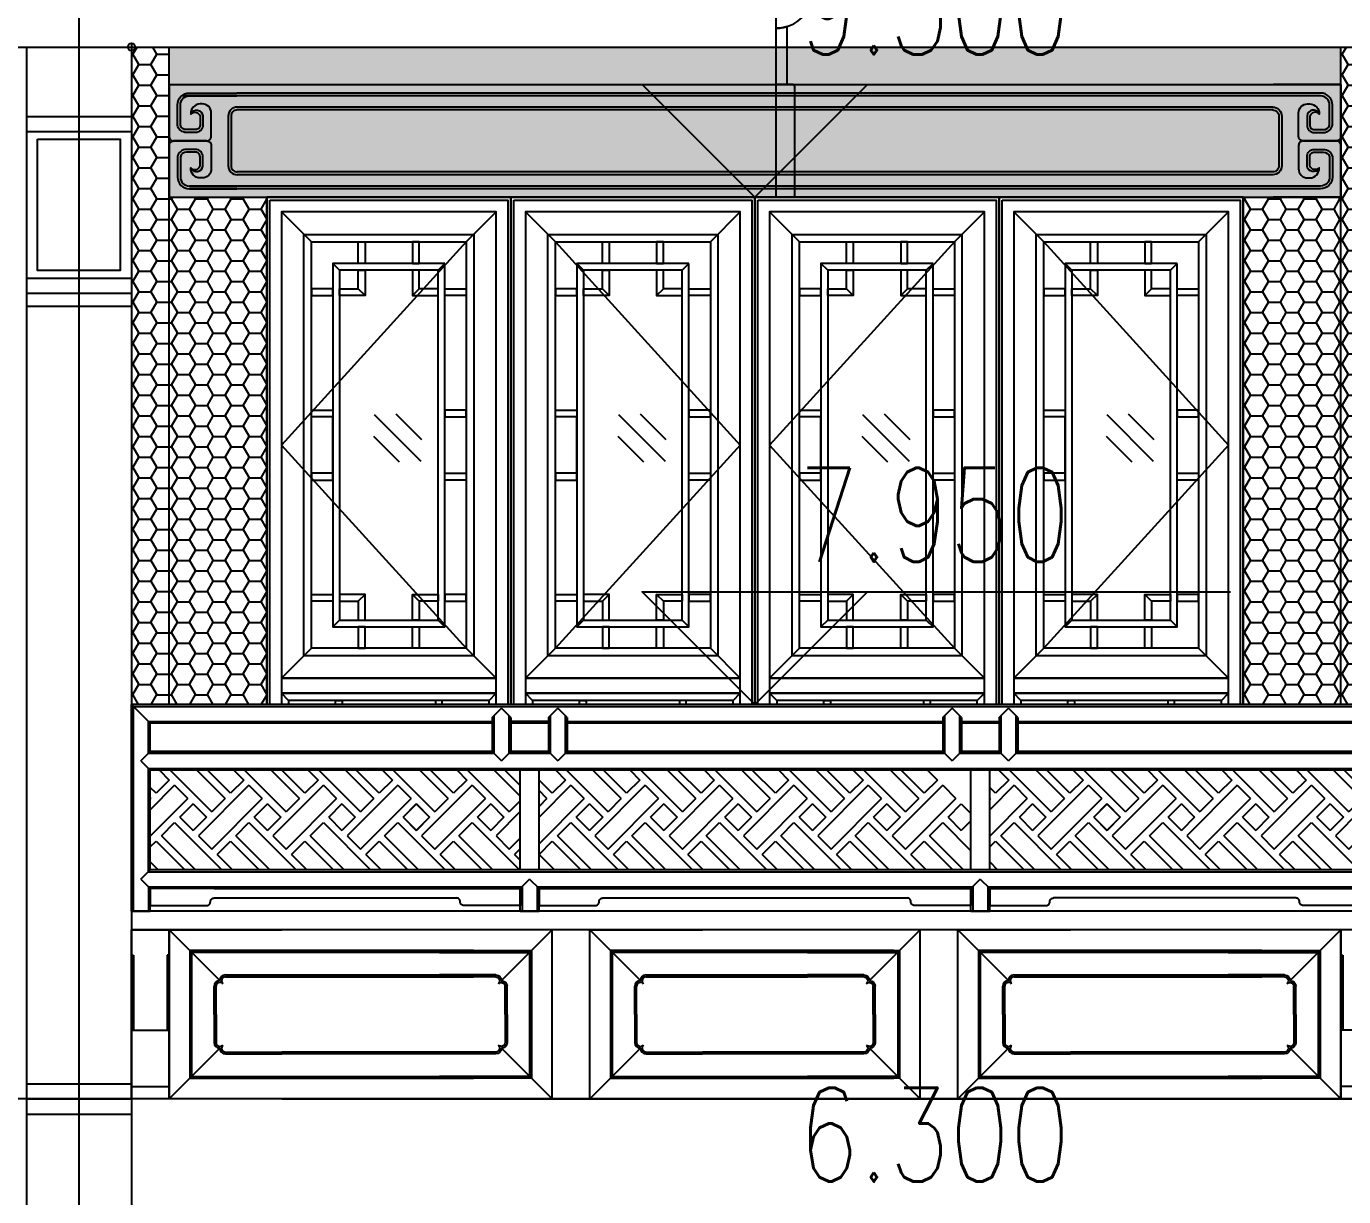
# Model space of a CAD drawing. Extents: x 296441 to 853063, y 459050 to 1117990.
# Drawn here: x 639158 to 642666, y 1060245 to 1063360 of the extents above; entities that cross this region are included whole.
import ezdxf
from ezdxf.xclip import XClip

# ---------------------------------------------------------------- set-up
doc = ezdxf.new("R2010")
doc.units = 0
doc.header["$LTSCALE"] = 1000
doc.header["$XCLIPFRAME"] = 0
doc.linetypes.add('CENTER-1', pattern=[10, 6.25, -1.25, 1.25, -1.25])
doc.linetypes.add('CENTER2', pattern=[28.575, 19.05, -3.175, 3.175, -3.175])
for name, color, linetype in [('00-景观-剖', 6, 'Continuous'), ('1.5铝板', 3, 'Continuous'), ('95', 95, 'Continuous'), ('B-ELEV-S02$0$A-ELEV-MEDM', 4, 'Continuous'), ('B-ELEV-S02$0$A-ELEV-THIN', 144, 'Continuous'), ('B-ELEV-S02$0$A-ELEV-THIN-GRAY', 252, 'Continuous'), ('B-ELEV-S02$0$！！！修改标记', 2, 'Continuous'), ('E1-ELEV-S$0$A-ELEV-HEVY', 2, 'Continuous'), ('E1-ELEV-S$0$A-ELEV-MEDM', 4, 'Continuous'), ('E1-ELEV-S$0$A-ELEV-THIN', 144, 'Continuous'), ('E1-ELEV-S$0$A-ELEV-THIN-GRAY', 252, 'Continuous'), ('E1-ELEV-S$0$A-ELEV-XTHIN', 5, 'Continuous'), ('E1-ELEV-S$0$CT-01-E$0$A-ELEV-MEDM-HEVY', 2, 'Continuous'), ('E1-ELEV-S$0$CT-01-E$0$A-ELEV-THIN', 144, 'Continuous'), ('E1-ELEV-S$0$CT-01-E$0$G-XREF', 2, 'Continuous'), ('E1-ELEV-S$0$G-XREF', 2, 'Continuous'), ('E1-ELEV-S$0$LPM540255$0$A-ELEV-MEDM', 4, 'Continuous'), ('E1-ELEV-S$0$LPM540255$0$A-ELEV-THIN', 144, 'Continuous'), ('E1-ELEV-S$0$LPM540255$0$A-ELEV-THIN-GRAY', 252, 'Continuous'), ('E1-ELEV-S$0$LPM540255$0$A-WALL', 1, 'Continuous'), ('E1-TEXT-S$0$A-ANNO-LEVL', 3, 'Continuous'), ('E1-TEXT-S$0$A-ANNO-LEVL-TEXT', 255, 'Continuous'), ('G-GRID', 8, 'CENTER2'), ('G-XREF', 2, 'Continuous'), ('ZT1_通用--填充---PM、LM、DY、JD', 8, 'Continuous'), ('主框线', 4, 'Continuous'), ('副框内口线', 6, 'Continuous'), ('花格栅', 6, 'Continuous'), ('铝合金花格条', 5, 'Continuous')]:
    doc.layers.add(name, color=color, linetype=linetype)
doc.layers.add('E1-ELEV-S$0$CT-01-E$0$A(750)$0$A-ANNO-NPLT', color=215, linetype='Continuous', plot=False)
doc.styles.add('E1-TEXT-S$0$GOA_01_thin_0.75', font='romans.shx', dxfattribs={"width": 0.75, "bigfont": 'hzdx.shx'})

# ---------------------------------------------------------------- blocks, each defined once
blk = doc.blocks.new('E1-ELEV-S$0$LPM540255$0$回纹头1A-E')
at = {"layer": 'E1-ELEV-S$0$LPM540255$0$A-ELEV-MEDM'}
for p, q in [((0, 0), (120, 0)), ((0, 0), (0, -200)), ((0, -200), (120, -200))]:
    blk.add_line(p, q, dxfattribs=at)
at = {"layer": 'E1-ELEV-S$0$LPM540255$0$A-ELEV-THIN'}
for points in [[(0, -92, 0.414214), (8, -100), (67, -100), (8, -100), (67, -100, 0.414214), (75, -92), (75, -50.4, 0.414214), (59, -34.4), (55, -34.4, 0.427294), (38.5, -52.4, -0.596512), (55, -56), (55, -72, -0.414214), (47, -80), (31, -80, -0.344543), (20, -72), (20, -36, -0.414213), (36, -20), (120, -20)], [(121, -45, 0.414214), (110, -56), (110, -144, 0.414214), (121, -155, 0.414214)], [(0, -108, -0.414214), (8, -100), (67, -100), (8, -100), (67, -100, -0.414214), (75, -108), (75, -149.6, -0.414214), (59, -165.6), (55, -165.6, -0.427294), (38.5, -147.6, 0.596512), (55, -144), (55, -128, 0.414214), (47, -120), (31, -120, 0.344543), (20, -128), (20, -164, 0.414213), (36, -180), (120, -180)]]:
    blk.add_lwpolyline(points, format="xyb", dxfattribs=at)
at = {"layer": 'E1-ELEV-S$0$LPM540255$0$A-ELEV-THIN-GRAY'}
for points in [[(38.5, -51.3, -0.720193), (60, -55.4), (60, -72, -0.414214), (47, -85), (31, -85, -0.369393), (15, -72), (15, -36, -0.414213), (36, -15), (120, -15)], [(121, -40, 0.414214), (105, -56), (105, -144, 0.414214), (121, -160)], [(38.5, -148.7, 0.720193), (60, -144.6), (60, -128, 0.414214), (47, -115), (31, -115, 0.369393), (15, -128), (15, -164, 0.414213), (36, -185), (120, -185)]]:
    blk.add_lwpolyline(points, format="xyb", dxfattribs=at)
blk = doc.blocks.new('*U1386')
at = {"layer": 'E1-ELEV-S$0$A-ELEV-MEDM'}
for p, q in [((3, 300), (3120, 300)), ((3, 0), (3120, 0))]:
    blk.add_line(p, q, dxfattribs=at)
at = {"layer": 'E1-ELEV-S$0$LPM540255$0$A-ELEV-THIN'}
for p, q in [((2938.5, 270), (33.6, 270)), ((2938.5, 232.5), (181.5, 232.5)), ((2938.5, 67.5), (181.5, 67.5)), ((2938.5, 30), (54, 30))]:
    blk.add_line(p, q, dxfattribs=at)
at = {"layer": 'E1-ELEV-S$0$LPM540255$0$A-ELEV-THIN-GRAY'}
for p, q in [((2938.5, 277.5), (180, 277.5)), ((2938.5, 240), (181.5, 240)), ((2938.5, 60), (181.5, 60)), ((2938.5, 22.5), (54, 22.5))]:
    blk.add_line(p, q, dxfattribs=at)
at = {"layer": 'E1-ELEV-S$0$LPM540255$0$A-WALL', "yscale": 1.500000000000582, "zscale": 1.500000000000582}
for p, xscale in [((0, 300), 1.500000000000582), ((3120, 300), -1.500000000000582)]:
    blk.add_blockref('E1-ELEV-S$0$LPM540255$0$回纹头1A-E', p, dxfattribs=dict(at, xscale=xscale))
blk = doc.blocks.new('E1-ELEV-S$0$花饰1-E')
at = {"layer": 'E1-ELEV-S$0$A-ELEV-THIN'}
for p, q in [((-166, 265), (-55.1, 154.1)), ((-19.8, 189.5), (-95.3, 265)), ((-5.6, 203.6), (-67, 265)), ((3.7, 265), (29.7, 239)), ((43.8, 224.9), (-90.5, 90.5)), ((29.7, 239), (-5.6, 203.6)), ((43.8, 224.9), (79.2, 189.5)), ((-55.1, 55.1), (79.2, 189.5)), ((-19.8, 189.5), (-55.1, 154.1)), ((-104.6, 175.4), (-140, 140)), ((-104.6, 175.4), (-69.3, 140)), ((58, 140), (93.3, 175.4)), ((93.3, 175.4), (128.7, 140)), ((-140, 140), (-104.6, 104.6)), ((-69.3, 140), (-104.6, 104.6)), ((8.5, 90.5), (43.8, 125.9)), ((43.8, 125.9), (169.7, 0)), ((58, 140), (93.3, 104.6)), ((128.7, 140), (93.3, 104.6)), ((-90.5, 90.5), (-55.1, 55.1)), ((-41, 41), (-5.6, 76.4)), ((-5.6, 76.4), (70.7, 0)), ((8.5, 90.5), (99, 0)), ((-41, 41), (0, 0))]:
    blk.add_line(p, q, dxfattribs=at)
blk = doc.blocks.new('E1-ELEV-S$0$芽头1-E')
at = {"layer": 'E1-ELEV-S$0$A-ELEV-THIN'}
blk.add_lwpolyline([(170, 50), (0, 50), (0, 5), (150, 5, 0.414214), (160, 15, -0.414214), (170, 25)], format="xyb", dxfattribs=at)
blk = doc.blocks.new('E1-ELEV-S$0$结子2-E1')
at = {"layer": 'E1-ELEV-S$0$A-ELEV-MEDM'}
for p, q in [((-25, 115), (-25, 25)), ((25, 115), (25, 25))]:
    blk.add_line(p, q, dxfattribs=at)
at = {"layer": 'E1-ELEV-S$0$A-ELEV-THIN-GRAY', "color": 8}
for p, q in [((-25, 115), (0, 140)), ((-20, 120), (-20, 20)), ((25, 115), (0, 140)), ((20, 120), (20, 20)), ((-25, 25), (0, 0)), ((25, 25), (0, 0))]:
    blk.add_line(p, q, dxfattribs=at)
blk = doc.blocks.new('E1-ELEV-S$0$小脚1-E1')
at = {"layer": 'E1-ELEV-S$0$A-ELEV-MEDM'}
for p, q in [((-25, -85), (-25, -25)), ((25, -85), (25, -25)), ((-25, -85), (25, -85))]:
    blk.add_line(p, q, dxfattribs=at)
at = {"layer": 'E1-ELEV-S$0$A-ELEV-THIN-GRAY', "ltscale": 0.1}
for p, q in [((0, 0), (-25, -25)), ((0, 0), (25, -25)), ((-20, -20), (-20, -85)), ((20, -20), (20, -85))]:
    blk.add_line(p, q, dxfattribs=at)
blk = doc.blocks.new('E1-ELEV-S$0$cfd')
at = {"layer": 'E1-ELEV-S$0$A-ELEV-HEVY', "ltscale": 0.1}
for p, q in [((0, 500), (-3320, 500)), ((0, 450), (-3320, 450))]:
    blk.add_line(p, q, dxfattribs=at)
at = {"layer": 'E1-ELEV-S$0$A-ELEV-MEDM'}
for p, q in [((-3320, 500), (-3320, 1050)), ((0, 1050), (-3320, 1050)), ((0, 500), (0, 1050)), ((-3270, 965), (-3270, 1000)), ((-2360, 1000), (-3270, 1000)), ((-3270, 925), (-3270, 1000)), ((-2480, 1000), (-2580, 1000)), ((-2210, 1000), (-2310, 1000)), ((-1160, 1000), (-2160, 1000)), ((-1010, 1000), (-1110, 1000)), ((-50, 1000), (-960, 1000)), ((-50, 925), (-50, 1000)), ((-2360, 925), (-3270, 925)), ((-2210, 925), (-2310, 925)), ((-1160, 925), (-2160, 925)), ((-1010, 925), (-1110, 925)), ((-1010, 925), (-1110, 925)), ((-50, 925), (-960, 925)), ((-50, 875), (-3270, 875)), ((-3270, 610), (-3270, 875)), ((-2285, 610), (-2285, 875)), ((-2235, 610), (-2235, 875)), ((-1085, 610), (-1085, 875)), ((-1035, 610), (-1035, 875)), ((-50, 610), (-50, 875)), ((-50, 610), (-3270, 610)), ((-2285, 560), (-3270, 560)), ((-3270, 500), (-3270, 560)), ((-2235, 560), (-1085, 560)), ((-1035, 560), (-50, 560)), ((-50, 500), (-50, 560)), ((-3320, 500), (-3270, 500)), ((-3270, 500), (-3320, 500)), ((-50, 500), (0, 500))]:
    blk.add_line(p, q, dxfattribs=at)
at = {"layer": 'E1-ELEV-S$0$A-ELEV-THIN'}
for p, q in [((-3100, 560), (-2455, 560)), ((-3100, 535), (-2455, 535)), ((-2065, 560), (-1255, 560)), ((-2065, 535), (-1255, 535)), ((-865, 560), (-220, 560)), ((-220, 535), (-865, 535))]:
    blk.add_line(p, q, dxfattribs=at)
at = {"layer": 'E1-ELEV-S$0$A-ELEV-THIN-GRAY', "ltscale": 0.1}
for p, q in [((-3320, 1050), (-3270, 1000)), ((-3315, 1045), (-5, 1045)), ((-3315, 500), (-3315, 1045)), ((0, 1050), (-50, 1000)), ((-5, 500), (-5, 1045)), ((-3275, 1005), (-2355, 1005)), ((-3275, 967), (-3275, 1005)), ((-3275, 920), (-3275, 1005)), ((-2585, 1005), (-2475, 1005)), ((-2210, 1005), (-2310, 1005)), ((-2165, 1005), (-1155, 1005)), ((-1115, 1005), (-1005, 1005)), ((-965, 1005), (-45, 1005)), ((-45, 920), (-45, 1005)), ((-3295, 900), (-3270, 925)), ((-3275, 920), (-2355, 920)), ((-2315, 920), (-2205, 920)), ((-2165, 920), (-1155, 920)), ((-1115, 920), (-1005, 920)), ((-1115, 920), (-1005, 920)), ((-965, 920), (-45, 920)), ((-25, 900), (-50, 925)), ((-3295, 900), (-3270, 875)), ((-3275, 880), (-45, 880)), ((-3275, 605), (-3275, 880)), ((-25, 900), (-50, 875)), ((-45, 605), (-45, 880)), ((-3295, 585), (-3270, 610)), ((-3275, 605), (-45, 605)), ((-25, 585), (-50, 610)), ((-3295, 585), (-3270, 560)), ((-3275, 565), (-2280, 565)), ((-3275, 565), (-3275, 500)), ((-2240, 565), (-1080, 565)), ((-1040, 565), (-45, 565)), ((-25, 585), (-50, 560)), ((-45, 565), (-45, 500))]:
    blk.add_line(p, q, dxfattribs=at)
at = {"rotation": 359.9999999999999}
for name, p in [('E1-ELEV-S$0$结子2-E1', (-2335, 900)), ('E1-ELEV-S$0$结子2-E1', (-2185, 900)), ('E1-ELEV-S$0$结子2-E1', (-1135, 900)), ('E1-ELEV-S$0$结子2-E1', (-985, 900)), ('E1-ELEV-S$0$小脚1-E1', (-2260, 585)), ('E1-ELEV-S$0$小脚1-E1', (-1060, 585))]:
    blk.add_blockref(name, p, dxfattribs=at)
at = {"layer": 'E1-ELEV-S$0$A-ELEV-THIN'}
ref = blk.add_blockref('E1-ELEV-S$0$花饰1-E', (-3249, 610), dxfattribs=dict(at, rotation=359.9999999999999))
XClip(ref).set_block_clipping_path([(-21.0499277483, -0.0000000022), (316.7961442263, 264.9999999956)])
at = {"layer": 'E1-ELEV-S$0$A-ELEV-THIN', "rotation": 359.9999999999999}
for name, p in [('E1-ELEV-S$0$花饰1-E', (-3051, 610)), ('E1-ELEV-S$0$花饰1-E', (-2853, 610)), ('E1-ELEV-S$0$花饰1-E', (-2655, 610)), ('E1-ELEV-S$0$花饰1-E', (-2457, 610)), ('E1-ELEV-S$0$花饰1-E', (-1996, 610)), ('E1-ELEV-S$0$花饰1-E', (-1798, 610)), ('E1-ELEV-S$0$花饰1-E', (-1600, 610)), ('E1-ELEV-S$0$花饰1-E', (-1402, 610)), ('E1-ELEV-S$0$花饰1-E', (-816, 610)), ('E1-ELEV-S$0$花饰1-E', (-618, 610)), ('E1-ELEV-S$0$花饰1-E', (-420, 610)), ('E1-ELEV-S$0$花饰1-E', (-222, 610)), ('E1-ELEV-S$0$芽头1-E', (-3270, 510)), ('E1-ELEV-S$0$芽头1-E', (-2235, 510)), ('E1-ELEV-S$0$芽头1-E', (-1035, 510))]:
    blk.add_blockref(name, p, dxfattribs=at)
at = {"layer": 'E1-ELEV-S$0$A-ELEV-THIN'}
ref = blk.add_blockref('E1-ELEV-S$0$花饰1-E', (-2259, 610), dxfattribs=dict(at, rotation=359.9999999999999))
XClip(ref).set_block_clipping_path([(-1010.9994214097, 0.0000000015), (-25.9994214418, 264.9999999937)])
ref = blk.add_blockref('E1-ELEV-S$0$花饰1-E', (-2194, 610), dxfattribs=dict(at, rotation=359.9999999999999))
XClip(ref).set_block_clipping_path([(-41.0050506348, -0.0000000006), (466.6904755828, 264.9999999997)])
ref = blk.add_blockref('E1-ELEV-S$0$花饰1-E', (-1204, 610), dxfattribs=dict(at, rotation=359.9999999999999))
XClip(ref).set_block_clipping_path([(-1030.9545442977, 0.0000000077), (119.0454556955, 265.0000000039)])
ref = blk.add_blockref('E1-ELEV-S$0$花饰1-E', (-1014, 610), dxfattribs=dict(at, rotation=359.9999999999999))
XClip(ref).set_block_clipping_path([(-21.0499277483, -0.0000000022), (316.7961442263, 264.9999999956)])
ref = blk.add_blockref('E1-ELEV-S$0$花饰1-E', (-24, 610), dxfattribs=dict(at, rotation=359.9999999999999))
XClip(ref).set_block_clipping_path([(-1010.9994214097, 0.0000000015), (-25.9994214418, 264.9999999937)])
at = {"layer": 'E1-ELEV-S$0$A-ELEV-THIN', "xscale": -1, "rotation": 359.9999999999999}
for p in [(-2285, 510), (-1085, 510), (-50, 510)]:
    blk.add_blockref('E1-ELEV-S$0$芽头1-E', p, dxfattribs=at)
blk = doc.blocks.new('E1-ELEV-S$0$CT-01-E$0$DWD')
at = {"layer": 'E1-ELEV-S$0$CT-01-E$0$A(750)$0$A-ANNO-NPLT'}
for p, q in [((-10, 0), (10, 0)), ((0, 10), (0, -10))]:
    blk.add_line(p, q, dxfattribs=at)
blk.add_circle((0, 0), 10, dxfattribs=at)
blk = doc.blocks.new('E1-ELEV-S$0$CT-01-E')
at = {"layer": 'E1-ELEV-S$0$CT-01-E$0$A-ELEV-MEDM-HEVY'}
for p, q in [((-280, 0), (0, 0)), ((-280, 0), (-280, -690)), ((0, 0), (0, -690)), ((-280, -225), (0, -225)), ((-280, -615), (0, -615)), ((-280, -690), (0, -690))]:
    blk.add_line(p, q, dxfattribs=at)
at = {"layer": 'E1-ELEV-S$0$CT-01-E$0$A-ELEV-THIN', "ltscale": 0.1}
for p, q in [((-280, -185), (0, -185)), ((-280, -655), (0, -655))]:
    blk.add_line(p, q, dxfattribs=at)
blk.add_lwpolyline([(-250, -245), (-30, -245), (-30, -595), (-250, -595)], close=True, dxfattribs=at)
at = {"layer": 'E1-ELEV-S$0$CT-01-E$0$G-XREF'}
blk.add_blockref('E1-ELEV-S$0$CT-01-E$0$DWD', (0, 0), dxfattribs=at)
blk = doc.blocks.new('20191016165059')
at = {"layer": '00-景观-剖', "ltscale": 0.04}
blk.add_lwpolyline([(-25, 435, -1), (-25, 635), (-25, 435)], format="xyb", dxfattribs=at)
at = {"layer": '00-景观-剖'}
blk.add_lwpolyline([(-25, 435), (-25, 285), (-55, 285), (-55, 439.6)], dxfattribs=at)
blk.add_lwpolyline([(-55, 439.6, 0.076321), (-25, 435)], format="xyb", dxfattribs=at)
blk.add_lwpolyline([(-75, -10), (-75, 280, -0.414214), (-70, 285), (-25, 285), (-25, -15), (-70, -15, -0.414214)], format="xyb", close=True, dxfattribs=at)
blk = doc.blocks.new('B-ELEV-S02$0$镶板450-E')
at = {"layer": 'B-ELEV-S02$0$A-ELEV-MEDM'}
blk.add_lwpolyline([(300, 0), (0, 0), (0, 450), (300, 450)], dxfattribs=at)
at = {"layer": 'B-ELEV-S02$0$A-ELEV-THIN'}
blk.add_lwpolyline([(300, 390), (60, 390), (60, 60), (300, 60)], dxfattribs=at)
at = {"layer": 'B-ELEV-S02$0$A-ELEV-THIN', "ltscale": 0.1}
for points in [[(150, 325), (300, 325)], [(125, 225), (125, 300)], [(125, 225), (125, 150)], [(150, 125), (300, 125)]]:
    blk.add_lwpolyline(points, dxfattribs=at)
for centre, start, end in [((150.3, 314.5), 91.7994, 226.9566), ((135.5, 299.6), 43.2913, 177.9571), ((135.5, 150.4), 182.0429, 316.7087), ((150.3, 135.5), 133.0434, 268.2006)]:
    blk.add_arc(centre, 10.5, start, end, dxfattribs=at)
at = {"layer": 'B-ELEV-S02$0$A-ELEV-THIN-GRAY', "ltscale": 0.1}
for p, q in [((135, 315), (0, 450)), ((135, 135), (0, 0))]:
    blk.add_line(p, q, dxfattribs=at)
for points in [[(300, 395), (55, 395), (55, 55), (300, 55)], [(150, 330), (300, 330)], [(120, 225), (120, 300)], [(120, 225), (120, 150)], [(150, 120), (300, 120)]]:
    blk.add_lwpolyline(points, dxfattribs=at)
for centre, start, end in [((150, 315), 90, 180), ((135, 300), 90, 180), ((135, 150), 180, 270), ((150, 135), 180, 270)]:
    blk.add_arc(centre, 15, start, end, dxfattribs=at)
blk = doc.blocks.new('B-ELEV-S02$0$木牛腿1-E2')
at = {"layer": 'B-ELEV-S02$0$A-ELEV-MEDM'}
blk.add_lwpolyline([(0, 450), (100, 450), (100, 0), (0, 0)], close=True, dxfattribs=at)
at = {"layer": 'B-ELEV-S02$0$A-ELEV-THIN'}
for p, q in [((0, 382.6), (5, 382.6)), ((5, 382.6), (5, 183)), ((100, 382.6), (95, 382.6)), ((95, 382.6), (95, 183)), ((0, 183), (100, 183)), ((0, 33), (100, 33))]:
    blk.add_line(p, q, dxfattribs=at)
blk = doc.blocks.new('20200320111941')
at = {"layer": 'B-ELEV-S02$0$A-ELEV-MEDM'}
for p, q in [((400, -450), (3320, -450)), ((1519.4, -450), (2030, -450)), ((2499.4, -450), (3010, -450))]:
    blk.add_line(p, q, dxfattribs=at)
at = {"layer": 'B-ELEV-S02$0$A-ELEV-THIN'}
for p, q in [((910.6, -60), (400.6, -60)), ((2030, -60), (1520, -60)), ((3010, -60), (2500, -60)), ((400.6, -390), (910.6, -390)), ((1520, -390), (2030, -390)), ((2500, -390), (3010, -390))]:
    blk.add_line(p, q, dxfattribs=at)
at = {"layer": 'B-ELEV-S02$0$A-ELEV-THIN', "ltscale": 0.1}
for p, q in [((400.6, -125), (910.6, -125)), ((1520, -125), (1800, -125)), ((2500, -125), (3010, -125)), ((910.6, -325), (400.6, -325)), ((1800, -325), (1520, -325)), ((3010, -325), (2500, -325))]:
    blk.add_line(p, q, dxfattribs=at)
at = {"layer": 'B-ELEV-S02$0$A-ELEV-THIN-GRAY', "ltscale": 0.1}
for p, q in [((910.6, -55), (400.6, -55)), ((2030, -55), (1520, -55)), ((3010, -55), (2500, -55)), ((400.6, -120), (910.6, -120)), ((1520, -120), (1800, -120)), ((2500, -120), (3010, -120)), ((910.6, -330), (400.6, -330)), ((1800, -330), (1520, -330)), ((3010, -330), (2500, -330)), ((400.6, -395), (910.6, -395)), ((1520, -395), (2030, -395)), ((2500, -395), (3010, -395))]:
    blk.add_line(p, q, dxfattribs=at)
at = {"layer": 'B-ELEV-S02$0$A-ELEV-MEDM'}
blk.add_blockref('B-ELEV-S02$0$木牛腿1-E2', (0, -450), dxfattribs=at)
at = {"layer": 'B-ELEV-S02$0$A-ELEV-MEDM', "extrusion": (0, 0, -1), "zscale": -1}
blk.add_blockref('B-ELEV-S02$0$木牛腿1-E2', (-3320, -450), dxfattribs=at)
at = {"layer": 'B-ELEV-S02$0$！！！修改标记'}
for p in [(100, -450), (1220, -450), (2200, -450)]:
    blk.add_blockref('B-ELEV-S02$0$镶板450-E', p, dxfattribs=at)
at = {"layer": 'B-ELEV-S02$0$！！！修改标记', "extrusion": (0, 0, -1), "zscale": -1}
for p in [(-1120, -450), (-2100, -450), (-3220, -450)]:
    blk.add_blockref('B-ELEV-S02$0$镶板450-E', p, dxfattribs=at)
blk = doc.blocks.new('单层玻璃')
at = {"layer": '95'}
for p, q in [((-1.217, -0.085), (0.085, 1.217)), ((-1.183, -1.183), (1.183, 1.183)), ((-0.085, -1.217), (1.217, 0.085))]:
    blk.add_line(p, q, dxfattribs=at)
blk = doc.blocks.new('20200401095541')
at = {"color": 8}
for p, q in [((118.8, -118.8, 0), (39, -39, 0)), ((531.2, -118.8, 0), (611, -39, 0)), ((768.8, -118.8, 0), (689, -39, 0)), ((1181.2, -118.8, 0), (1261, -39, 0)), ((1418.8, -118.8, 0), (1339, -39, 0)), ((1831.2, -118.8, 0), (1911, -39, 0)), ((2068.8, -118.8, 0), (1989, -39, 0)), ((2481.2, -118.8, 0), (2561, -39, 0)), ((118.8, -1200.2, 0), (39, -1280, 0)), ((531.2, -1200.2, 0), (611, -1280, 0)), ((768.8, -1200.2, 0), (689, -1280, 0)), ((1181.2, -1200.2, 0), (1261, -1280, 0)), ((1418.8, -1200.2, 0), (1339, -1280, 0)), ((1831.2, -1200.2, 0), (1911, -1280, 0)), ((2068.8, -1200.2, 0), (1989, -1280, 0)), ((2481.2, -1200.2, 0), (2561, -1280, 0)), ((58, -1339, 0), (39, -1320, 0)), ((592, -1339, 0), (611, -1320, 0)), ((708, -1339, 0), (689, -1320, 0)), ((1242, -1339, 0), (1261, -1320, 0)), ((1358, -1339, 0), (1339, -1320, 0)), ((1892, -1339, 0), (1911, -1320, 0)), ((2008, -1339, 0), (1989, -1320, 0)), ((2542, -1339, 0), (2561, -1320, 0)), ((58, -1842, 0), (8, -1892, 0)), ((592, -1842, 0), (642, -1892, 0)), ((708, -1842, 0), (658, -1892, 0)), ((1242, -1842, 0), (1292, -1892, 0)), ((1358, -1842, 0), (1308, -1892, 0)), ((1892, -1842, 0), (1942, -1892, 0)), ((2008, -1842, 0), (1958, -1892, 0)), ((2542, -1842, 0), (2592, -1892, 0))]:
    blk.add_line(p, q, dxfattribs=at)
at = {"ltscale": 1000, "elevation": 0}
blk.add_lwpolyline([(0, -1900), (2600, -1900), (2600, 0), (0, 0)], close=True, dxfattribs=at)
at = {"elevation": 0}
for points in [[(39, -1280), (611, -1280), (611, -39), (39, -39)], [(689, -1280), (1261, -1280), (1261, -39), (689, -39)], [(1339, -1280), (1911, -1280), (1911, -39), (1339, -39)], [(1989, -1280), (2561, -1280), (2561, -39), (1989, -39)], [(611, -1320), (611, -1280), (39, -1280), (39, -1320)], [(1261, -1320), (1261, -1280), (689, -1280), (689, -1320)], [(1911, -1320), (1911, -1280), (1339, -1280), (1339, -1320)], [(2561, -1320), (2561, -1280), (1989, -1280), (1989, -1320)]]:
    blk.add_lwpolyline(points, close=True, dxfattribs=at)
at = {"ltscale": 1000, "elevation": 0}
for points in [[(531.2, -118.8), (39, -659.5), (531.2, -1200.2)], [(768.8, -118.8), (1261, -659.5), (768.8, -1200.2)], [(1831.2, -118.8), (1339, -659.5), (1831.2, -1200.2)], [(2068.8, -118.8), (2561, -659.5), (2068.8, -1200.2)]]:
    blk.add_lwpolyline(points, dxfattribs=at)
at = {"color": 2, "ltscale": 250, "elevation": 0}
for points in [[(531.2, -1200.2), (118.8, -1200.2), (118.8, -118.8), (531.2, -118.8)], [(1181.2, -1200.2), (768.8, -1200.2), (768.8, -118.8), (1181.2, -118.8)], [(1831.2, -1200.2), (1418.8, -1200.2), (1418.8, -118.8), (1831.2, -118.8)], [(2481.2, -1200.2), (2068.8, -1200.2), (2068.8, -118.8), (2481.2, -118.8)]]:
    blk.add_lwpolyline(points, close=True, dxfattribs=at)
at = {"layer": '1.5铝板', "ltscale": 250, "elevation": 0}
for points in [[(611, -1320), (39, -1320), (39, -1861), (611, -1861)], [(1261, -1320), (689, -1320), (689, -1861), (1261, -1861)], [(1911, -1320), (1339, -1320), (1339, -1861), (1911, -1861)], [(2561, -1320), (1989, -1320), (1989, -1861), (2561, -1861)], [(592, -1339), (58, -1339), (58, -1842), (592, -1842)], [(1242, -1339), (708, -1339), (708, -1842), (1242, -1842)], [(1892, -1339), (1358, -1339), (1358, -1842), (1892, -1842)], [(2542, -1339), (2008, -1339), (2008, -1842), (2542, -1842)]]:
    blk.add_lwpolyline(points, close=True, dxfattribs=at)
at = {"layer": '主框线', "elevation": 0}
for points in [[(8, -8), (642, -8), (642, -1892), (8, -1892)], [(658, -8), (1292, -8), (1292, -1892), (658, -1892)], [(1308, -8), (1942, -8), (1942, -1892), (1308, -1892)], [(1958, -8), (2592, -8), (2592, -1892), (1958, -1892)]]:
    blk.add_lwpolyline(points, close=True, dxfattribs=at)
at = {"layer": '副框内口线', "linetype": 'CENTER-1', "ltscale": 40, "elevation": 0}
for points in [[(0, 0), (650, 0), (650, -1900), (0, -1900)], [(650, 0), (1300, 0), (1300, -1900), (650, -1900)], [(1300, 0), (1950, 0), (1950, -1900), (1300, -1900)], [(1950, 0), (2600, 0), (2600, -1900), (1950, -1900)]]:
    blk.add_lwpolyline(points, close=True, dxfattribs=at)
at = {"layer": '花格栅', "color": 6, "ltscale": 250, "elevation": 0}
for points in [[(551.2, -1220.2), (98.8, -1220.2), (98.8, -98.8), (551.2, -98.8)], [(1201.2, -1220.2), (748.8, -1220.2), (748.8, -98.8), (1201.2, -98.8)], [(1851.2, -1220.2), (1398.8, -1220.2), (1398.8, -98.8), (1851.2, -98.8)], [(2501.2, -1220.2), (2048.8, -1220.2), (2048.8, -98.8), (2501.2, -98.8)]]:
    blk.add_lwpolyline(points, close=True, dxfattribs=at)
at = {"layer": '铝合金花格条'}
for p, q in [((175.8, -734.5, 0), (175.8, -584.5, 0)), ((474.2, -734.5, 0), (474.2, -584.5, 0)), ((825.8, -734.5, 0), (825.8, -584.5, 0)), ((1124.2, -734.5, 0), (1124.2, -584.5, 0)), ((1475.8, -734.5, 0), (1475.8, -584.5, 0)), ((1774.2, -734.5, 0), (1774.2, -584.5, 0)), ((2125.8, -734.5, 0), (2125.8, -584.5, 0)), ((2424.2, -734.5, 0), (2424.2, -584.5, 0))]:
    blk.add_line(p, q, dxfattribs=at)
at = {"layer": '铝合金花格条', "elevation": 0}
for points in [[(243.8, -118.8), (261.8, -118.8), (261.8, -175.8), (243.8, -175.8)], [(406.2, -118.8), (388.2, -118.8), (388.2, -175.8), (406.2, -175.8)], [(893.8, -118.8), (911.8, -118.8), (911.8, -175.8), (893.8, -175.8)], [(1056.2, -118.8), (1038.2, -118.8), (1038.2, -175.8), (1056.2, -175.8)], [(1543.8, -118.8), (1561.8, -118.8), (1561.8, -175.8), (1543.8, -175.8)], [(1706.2, -118.8), (1688.2, -118.8), (1688.2, -175.8), (1706.2, -175.8)], [(2193.8, -118.8), (2211.8, -118.8), (2211.8, -175.8), (2193.8, -175.8)], [(2356.2, -118.8), (2338.2, -118.8), (2338.2, -175.8), (2356.2, -175.8)], [(474.2, -175.8), (175.8, -175.8), (175.8, -1143.2), (474.2, -1143.2)], [(456.2, -193.8), (193.8, -193.8), (193.8, -1125.2), (456.2, -1125.2)], [(1124.2, -175.8), (825.8, -175.8), (825.8, -1143.2), (1124.2, -1143.2)], [(1106.2, -193.8), (843.8, -193.8), (843.8, -1125.2), (1106.2, -1125.2)], [(1774.2, -175.8), (1475.8, -175.8), (1475.8, -1143.2), (1774.2, -1143.2)], [(1756.2, -193.8), (1493.8, -193.8), (1493.8, -1125.2), (1756.2, -1125.2)], [(2424.2, -175.8), (2125.8, -175.8), (2125.8, -1143.2), (2424.2, -1143.2)], [(2406.2, -193.8), (2143.8, -193.8), (2143.8, -1125.2), (2406.2, -1125.2)], [(118.8, -243.8), (118.8, -261.8), (175.8, -261.8), (175.8, -243.8)], [(531.2, -243.8), (531.2, -261.8), (474.2, -261.8), (474.2, -243.8)], [(768.8, -243.8), (768.8, -261.8), (825.8, -261.8), (825.8, -243.8)], [(1181.2, -243.8), (1181.2, -261.8), (1124.2, -261.8), (1124.2, -243.8)], [(1418.8, -243.8), (1418.8, -261.8), (1475.8, -261.8), (1475.8, -243.8)], [(1831.2, -243.8), (1831.2, -261.8), (1774.2, -261.8), (1774.2, -243.8)], [(2068.8, -243.8), (2068.8, -261.8), (2125.8, -261.8), (2125.8, -243.8)], [(2481.2, -243.8), (2481.2, -261.8), (2424.2, -261.8), (2424.2, -243.8)], [(175.8, -584.5), (118.8, -584.5), (118.8, -566.5), (175.8, -566.5)], [(474.2, -584.5), (531.2, -584.5), (531.2, -566.5), (474.2, -566.5)], [(825.8, -584.5), (768.8, -584.5), (768.8, -566.5), (825.8, -566.5)], [(1124.2, -584.5), (1181.2, -584.5), (1181.2, -566.5), (1124.2, -566.5)], [(1475.8, -584.5), (1418.8, -584.5), (1418.8, -566.5), (1475.8, -566.5)], [(1774.2, -584.5), (1831.2, -584.5), (1831.2, -566.5), (1774.2, -566.5)], [(2125.8, -584.5), (2068.8, -584.5), (2068.8, -566.5), (2125.8, -566.5)], [(2424.2, -584.5), (2481.2, -584.5), (2481.2, -566.5), (2424.2, -566.5)], [(175.8, -734.5), (118.8, -734.5), (118.8, -752.5), (175.8, -752.5)], [(474.2, -734.5), (531.2, -734.5), (531.2, -752.5), (474.2, -752.5)], [(825.8, -734.5), (768.8, -734.5), (768.8, -752.5), (825.8, -752.5)], [(1124.2, -734.5), (1181.2, -734.5), (1181.2, -752.5), (1124.2, -752.5)], [(1475.8, -734.5), (1418.8, -734.5), (1418.8, -752.5), (1475.8, -752.5)], [(1774.2, -734.5), (1831.2, -734.5), (1831.2, -752.5), (1774.2, -752.5)], [(2125.8, -734.5), (2068.8, -734.5), (2068.8, -752.5), (2125.8, -752.5)], [(2424.2, -734.5), (2481.2, -734.5), (2481.2, -752.5), (2424.2, -752.5)], [(118.8, -1075.2), (118.8, -1057.2), (175.8, -1057.2), (175.8, -1075.2)], [(531.2, -1075.2), (531.2, -1057.2), (474.2, -1057.2), (474.2, -1075.2)], [(768.8, -1075.2), (768.8, -1057.2), (825.8, -1057.2), (825.8, -1075.2)], [(1181.2, -1075.2), (1181.2, -1057.2), (1124.2, -1057.2), (1124.2, -1075.2)], [(1418.8, -1075.2), (1418.8, -1057.2), (1475.8, -1057.2), (1475.8, -1075.2)], [(1831.2, -1075.2), (1831.2, -1057.2), (1774.2, -1057.2), (1774.2, -1075.2)], [(2068.8, -1075.2), (2068.8, -1057.2), (2125.8, -1057.2), (2125.8, -1075.2)], [(2481.2, -1075.2), (2481.2, -1057.2), (2424.2, -1057.2), (2424.2, -1075.2)], [(243.8, -1200.2), (261.8, -1200.2), (261.8, -1143.2), (243.8, -1143.2)], [(406.2, -1200.2), (388.2, -1200.2), (388.2, -1143.2), (406.2, -1143.2)], [(893.8, -1200.2), (911.8, -1200.2), (911.8, -1143.2), (893.8, -1143.2)], [(1056.2, -1200.2), (1038.2, -1200.2), (1038.2, -1143.2), (1056.2, -1143.2)], [(1543.8, -1200.2), (1561.8, -1200.2), (1561.8, -1143.2), (1543.8, -1143.2)], [(1706.2, -1200.2), (1688.2, -1200.2), (1688.2, -1143.2), (1706.2, -1143.2)], [(2193.8, -1200.2), (2211.8, -1200.2), (2211.8, -1143.2), (2193.8, -1143.2)], [(2356.2, -1200.2), (2338.2, -1200.2), (2338.2, -1143.2), (2356.2, -1143.2)], [(183, -1339), (201, -1339), (201, -1396), (183, -1396)], [(467, -1339), (449, -1339), (449, -1396), (467, -1396)], [(833, -1339), (851, -1339), (851, -1396), (833, -1396)], [(1117, -1339), (1099, -1339), (1099, -1396), (1117, -1396)], [(1483, -1339), (1501, -1339), (1501, -1396), (1483, -1396)], [(1767, -1339), (1749, -1339), (1749, -1396), (1767, -1396)], [(2133, -1339), (2151, -1339), (2151, -1396), (2133, -1396)], [(2417, -1339), (2399, -1339), (2399, -1396), (2417, -1396)], [(535, -1785), (535, -1396), (115, -1396), (115, -1785)], [(1185, -1785), (1185, -1396), (765, -1396), (765, -1785)], [(1835, -1785), (1835, -1396), (1415, -1396), (1415, -1785)], [(2485, -1785), (2485, -1396), (2065, -1396), (2065, -1785)], [(517, -1767), (517, -1414), (133, -1414), (133, -1767)], [(1167, -1767), (1167, -1414), (783, -1414), (783, -1767)], [(1817, -1767), (1817, -1414), (1433, -1414), (1433, -1767)], [(2467, -1767), (2467, -1414), (2083, -1414), (2083, -1767)], [(58, -1464), (58, -1482), (115, -1482), (115, -1464)], [(592, -1464), (592, -1482), (535, -1482), (535, -1464)], [(708, -1464), (708, -1482), (765, -1482), (765, -1464)], [(1242, -1464), (1242, -1482), (1185, -1482), (1185, -1464)], [(1358, -1464), (1358, -1482), (1415, -1482), (1415, -1464)], [(1892, -1464), (1892, -1482), (1835, -1482), (1835, -1464)], [(2008, -1464), (2008, -1482), (2065, -1482), (2065, -1464)], [(2542, -1464), (2542, -1482), (2485, -1482), (2485, -1464)], [(58, -1717), (58, -1699), (115, -1699), (115, -1717)], [(592, -1717), (592, -1699), (535, -1699), (535, -1717)], [(708, -1717), (708, -1699), (765, -1699), (765, -1717)], [(1242, -1717), (1242, -1699), (1185, -1699), (1185, -1717)], [(1358, -1717), (1358, -1699), (1415, -1699), (1415, -1717)], [(1892, -1717), (1892, -1699), (1835, -1699), (1835, -1717)], [(2008, -1717), (2008, -1699), (2065, -1699), (2065, -1717)], [(2542, -1717), (2542, -1699), (2485, -1699), (2485, -1717)], [(183, -1842), (201, -1842), (201, -1785), (183, -1785)], [(467, -1842), (449, -1842), (449, -1785), (467, -1785)], [(833, -1842), (851, -1842), (851, -1785), (833, -1785)], [(1117, -1842), (1099, -1842), (1099, -1785), (1117, -1785)], [(1483, -1842), (1501, -1842), (1501, -1785), (1483, -1785)], [(1767, -1842), (1749, -1842), (1749, -1785), (1767, -1785)], [(2133, -1842), (2151, -1842), (2151, -1785), (2133, -1785)], [(2417, -1842), (2399, -1842), (2399, -1785), (2417, -1785)]]:
    blk.add_lwpolyline(points, close=True, dxfattribs=at)
for points in [[(193.8, -193.8), (175.8, -175.8)], [(261.8, -261.8), (243.8, -243.8), (243.8, -193.8), (261.8, -193.8), (261.8, -261.8), (193.8, -261.8), (193.8, -243.8), (243.8, -243.8)], [(388.2, -261.8), (406.2, -243.8), (406.2, -193.8), (388.2, -193.8), (388.2, -261.8), (456.2, -261.8), (456.2, -243.8), (406.2, -243.8)], [(456.2, -193.8), (474.2, -175.8)], [(843.8, -193.8), (825.8, -175.8)], [(911.8, -261.8), (893.8, -243.8), (893.8, -193.8), (911.8, -193.8), (911.8, -261.8), (843.8, -261.8), (843.8, -243.8), (893.8, -243.8)], [(1038.2, -261.8), (1056.2, -243.8), (1056.2, -193.8), (1038.2, -193.8), (1038.2, -261.8), (1106.2, -261.8), (1106.2, -243.8), (1056.2, -243.8)], [(1106.2, -193.8), (1124.2, -175.8)], [(1493.8, -193.8), (1475.8, -175.8)], [(1561.8, -261.8), (1543.8, -243.8), (1543.8, -193.8), (1561.8, -193.8), (1561.8, -261.8), (1493.8, -261.8), (1493.8, -243.8), (1543.8, -243.8)], [(1688.2, -261.8), (1706.2, -243.8), (1706.2, -193.8), (1688.2, -193.8), (1688.2, -261.8), (1756.2, -261.8), (1756.2, -243.8), (1706.2, -243.8)], [(1756.2, -193.8), (1774.2, -175.8)], [(2143.8, -193.8), (2125.8, -175.8)], [(2211.8, -261.8), (2193.8, -243.8), (2193.8, -193.8), (2211.8, -193.8), (2211.8, -261.8), (2143.8, -261.8), (2143.8, -243.8), (2193.8, -243.8)], [(2338.2, -261.8), (2356.2, -243.8), (2356.2, -193.8), (2338.2, -193.8), (2338.2, -261.8), (2406.2, -261.8), (2406.2, -243.8), (2356.2, -243.8)], [(2406.2, -193.8), (2424.2, -175.8)], [(261.8, -1057.2), (243.8, -1075.2), (243.8, -1125.2), (261.8, -1125.2), (261.8, -1057.2), (193.8, -1057.2), (193.8, -1075.2), (243.8, -1075.2)], [(388.2, -1057.2), (406.2, -1075.2), (406.2, -1125.2), (388.2, -1125.2), (388.2, -1057.2), (456.2, -1057.2), (456.2, -1075.2), (406.2, -1075.2)], [(911.8, -1057.2), (893.8, -1075.2), (893.8, -1125.2), (911.8, -1125.2), (911.8, -1057.2), (843.8, -1057.2), (843.8, -1075.2), (893.8, -1075.2)], [(1038.2, -1057.2), (1056.2, -1075.2), (1056.2, -1125.2), (1038.2, -1125.2), (1038.2, -1057.2), (1106.2, -1057.2), (1106.2, -1075.2), (1056.2, -1075.2)], [(1561.8, -1057.2), (1543.8, -1075.2), (1543.8, -1125.2), (1561.8, -1125.2), (1561.8, -1057.2), (1493.8, -1057.2), (1493.8, -1075.2), (1543.8, -1075.2)], [(1688.2, -1057.2), (1706.2, -1075.2), (1706.2, -1125.2), (1688.2, -1125.2), (1688.2, -1057.2), (1756.2, -1057.2), (1756.2, -1075.2), (1706.2, -1075.2)], [(2211.8, -1057.2), (2193.8, -1075.2), (2193.8, -1125.2), (2211.8, -1125.2), (2211.8, -1057.2), (2143.8, -1057.2), (2143.8, -1075.2), (2193.8, -1075.2)], [(2338.2, -1057.2), (2356.2, -1075.2), (2356.2, -1125.2), (2338.2, -1125.2), (2338.2, -1057.2), (2406.2, -1057.2), (2406.2, -1075.2), (2356.2, -1075.2)], [(193.8, -1125.2), (175.8, -1143.2)], [(456.2, -1125.2), (474.2, -1143.2)], [(843.8, -1125.2), (825.8, -1143.2)], [(1106.2, -1125.2), (1124.2, -1143.2)], [(1493.8, -1125.2), (1475.8, -1143.2)], [(1756.2, -1125.2), (1774.2, -1143.2)], [(2143.8, -1125.2), (2125.8, -1143.2)], [(2406.2, -1125.2), (2424.2, -1143.2)], [(133, -1414), (115, -1396)], [(517, -1414), (535, -1396)], [(783, -1414), (765, -1396)], [(1167, -1414), (1185, -1396)], [(1433, -1414), (1415, -1396)], [(1817, -1414), (1835, -1396)], [(2083, -1414), (2065, -1396)], [(2467, -1414), (2485, -1396)], [(201, -1482), (183, -1464), (133, -1464), (133, -1482), (201, -1482), (201, -1414), (183, -1414), (183, -1464)], [(449, -1482), (467, -1464), (517, -1464), (517, -1482), (449, -1482), (449, -1414), (467, -1414), (467, -1464)], [(851, -1482), (833, -1464), (783, -1464), (783, -1482), (851, -1482), (851, -1414), (833, -1414), (833, -1464)], [(1099, -1482), (1117, -1464), (1167, -1464), (1167, -1482), (1099, -1482), (1099, -1414), (1117, -1414), (1117, -1464)], [(1501, -1482), (1483, -1464), (1433, -1464), (1433, -1482), (1501, -1482), (1501, -1414), (1483, -1414), (1483, -1464)], [(1749, -1482), (1767, -1464), (1817, -1464), (1817, -1482), (1749, -1482), (1749, -1414), (1767, -1414), (1767, -1464)], [(2151, -1482), (2133, -1464), (2083, -1464), (2083, -1482), (2151, -1482), (2151, -1414), (2133, -1414), (2133, -1464)], [(2399, -1482), (2417, -1464), (2467, -1464), (2467, -1482), (2399, -1482), (2399, -1414), (2417, -1414), (2417, -1464)], [(201, -1699), (183, -1717), (133, -1717), (133, -1699), (201, -1699), (201, -1767), (183, -1767), (183, -1717)], [(449, -1699), (467, -1717), (517, -1717), (517, -1699), (449, -1699), (449, -1767), (467, -1767), (467, -1717)], [(851, -1699), (833, -1717), (783, -1717), (783, -1699), (851, -1699), (851, -1767), (833, -1767), (833, -1717)], [(1099, -1699), (1117, -1717), (1167, -1717), (1167, -1699), (1099, -1699), (1099, -1767), (1117, -1767), (1117, -1717)], [(1501, -1699), (1483, -1717), (1433, -1717), (1433, -1699), (1501, -1699), (1501, -1767), (1483, -1767), (1483, -1717)], [(1749, -1699), (1767, -1717), (1817, -1717), (1817, -1699), (1749, -1699), (1749, -1767), (1767, -1767), (1767, -1717)], [(2151, -1699), (2133, -1717), (2083, -1717), (2083, -1699), (2151, -1699), (2151, -1767), (2133, -1767), (2133, -1717)], [(2399, -1699), (2417, -1717), (2467, -1717), (2467, -1699), (2399, -1699), (2399, -1767), (2417, -1767), (2417, -1717)], [(133, -1767), (115, -1785)], [(517, -1767), (535, -1785)], [(783, -1767), (765, -1785)], [(1167, -1767), (1185, -1785)], [(1433, -1767), (1415, -1785)], [(1817, -1767), (1835, -1785)], [(2083, -1767), (2065, -1785)], [(2467, -1767), (2485, -1785)]]:
    blk.add_lwpolyline(points, dxfattribs=at)
at = {"extrusion": (0, 0, -1), "xscale": 52.5, "yscale": 52.5, "zscale": -52.5, "rotation": 180}
for p in [(-348.6, -640.5, 0), (-998.6, -640.5, 0), (-1648.6, -640.5, 0), (-2298.6, -640.5, 0), (-348.6, -1461.5, 0), (-998.6, -1461.5, 0), (-1648.6, -1461.5, 0), (-2298.6, -1461.5, 0)]:
    blk.add_blockref('单层玻璃', p, dxfattribs=at)
blk = doc.blocks.new('E1-ELEV-S')
at = {"layer": 'ZT1_通用--填充---PM、LM、DY、JD', "ltscale": 1000}
h = blk.add_hatch(dxfattribs=at)
h.set_pattern_fill('HONEY', color=256, scale=20)
h.set_pattern_definition([(0, (140, 7950), (47.625, 27.4963), [31.75, -63.5]), (120, (140, 7950), (-47.625, 27.4963), [31.75, -63.5]), (60, (140, 7950), (6e-06, 54.9926), [-63.5, 31.75])])
h.paths.add_polyline_path([(140, 7950), (240, 7950), (240, 9700), (140, 9700)])
h = blk.add_hatch(dxfattribs=at)
h.set_pattern_fill('HONEY', color=256, scale=20)
h.set_pattern_definition([(0, (240.005, 9300), (47.625, 27.4963), [31.75, -63.5]), (120, (240.005, 9300), (-47.625, 27.4963), [31.75, -63.5]), (60, (240.005, 9300), (6e-06, 54.9926), [-63.5, 31.75])])
h.paths.add_polyline_path([(3360, 9300), (240, 9300), (240, 9700), (3360, 9700)])
h = blk.add_hatch(dxfattribs=at)
h.set_pattern_fill('HONEY', color=256, scale=20)
h.set_pattern_definition([(0, (3359.995, 7950), (47.625, 27.4963), [31.75, -63.5]), (120, (3359.995, 7950), (-47.625, 27.4963), [31.75, -63.5]), (60, (3359.995, 7950), (6e-06, 54.9926), [-63.5, 31.75])])
h.paths.add_polyline_path([(3360, 9700), (3460, 9700), (3460, 7950), (3360, 7950)])
h = blk.add_hatch(dxfattribs=at)
h.set_pattern_fill('HONEY', color=256, scale=20)
h.set_pattern_definition([(0, (243.005, 7950), (47.625, 27.4963), [31.75, -63.5]), (120, (243.005, 7950), (-47.625, 27.4963), [31.75, -63.5]), (60, (243.005, 7950), (6e-06, 54.9926), [-63.5, 31.75])])
h.paths.add_polyline_path([(243, 9300), (500, 9300), (500, 7950), (243, 7950)])
h = blk.add_hatch(dxfattribs=at)
h.set_pattern_fill('HONEY', color=256, scale=20)
h.set_pattern_definition([(0, (3100, 7950), (47.625, 27.4963), [31.75, -63.5]), (120, (3100, 7950), (-47.625, 27.4963), [31.75, -63.5]), (60, (3100, 7950), (6e-06, 54.9926), [-63.5, 31.75])])
h.paths.add_polyline_path([(3100, 7950), (3360, 7950), (3360, 9300), (3100, 9300)])
at = {"layer": 'E1-ELEV-S$0$A-ELEV-HEVY'}
for p, q in [((-270, 9700), (6870, 9700)), ((-140, 9700), (-140, 5540)), ((140, 9700), (140, 6560)), ((400, 9300), (3200, 9300)), ((3460, 7350), (140, 7350)), ((-140, 6940), (140, 6940))]:
    blk.add_line(p, q, dxfattribs=at)
at = {"layer": 'E1-ELEV-S$0$A-ELEV-MEDM'}
for p, q in [((240, 7950, 0), (240, 9700, 0)), ((3360, 7950, 0), (3360, 9700, 0)), ((500, 7950), (500, 9300)), ((3100, 7950), (3100, 9300))]:
    blk.add_line(p, q, dxfattribs=at)
at = {"layer": 'E1-ELEV-S$0$A-ELEV-XTHIN'}
for p, q in [((-140, 6900), (140, 6900)), ((-140, 6860), (140, 6860))]:
    blk.add_line(p, q, dxfattribs=at)
at = {"ltscale": 50, "xscale": -1}
blk.add_blockref('20191016165059', (1830.9, 9315), dxfattribs=at)
at = {"ltscale": 1000}
ref = blk.add_blockref('20200401095541', (500, 9300, 0), dxfattribs=at)
XClip(ref).set_block_clipping_path([(-0.0000000015, -1349.999999987), (2600.0000000005, 0.0049773559)])
blk.add_blockref('20200320111941', (140, 7350), dxfattribs=at)
at = {"layer": 'E1-ELEV-S$0$A-ELEV-HEVY'}
for name, p in [('*U1386', (240, 9300, 0)), ('E1-ELEV-S$0$cfd', (3460, 6900))]:
    blk.add_blockref(name, p, dxfattribs=at)
at = {"layer": 'E1-ELEV-S$0$G-XREF'}
blk.add_blockref('E1-ELEV-S$0$CT-01-E', (140, 9700), dxfattribs=at)

msp = doc.modelspace()

# ---------------------------------------------------------------- linework, layer by layer
at = {"layer": 'E1-TEXT-S$0$A-ANNO-LEVL', "elevation": 10.8}
for points in [[(641398.5, 1063204.8), (641098.5, 1062904.8), (640798.5, 1063204.8), (642364.6, 1063204.8)], [(641398.5, 1061854.8), (641098.5, 1061554.8), (640798.5, 1061854.8), (642364.6, 1061854.8)]]:
    msp.add_lwpolyline(points, dxfattribs=at)
at = {"layer": 'G-GRID'}
for p, q in [((639298.5, 1063504.8, 0), (639298.5, 1042666.1, 0)), ((674249.9, 1060504.8, 5.4), (592333.1, 1060504.8, 5.4))]:
    msp.add_line(p, q, dxfattribs=at)

# ---------------------------------------------------------------- block references
at = {"layer": 'G-XREF'}
msp.add_blockref('E1-ELEV-S', (639298.5, 1053604.8, 5.4), dxfattribs=at)

# ---------------------------------------------------------------- texts
at = {"layer": 'E1-TEXT-S$0$A-ANNO-LEVL-TEXT', "style": 'E1-TEXT-S$0$GOA_01_thin_0.75', "width": 0.75}
for s, p in [('9.300', (641214.5, 1063284.9, 10.8)), ('7.950', (641214.5, 1061934.9, 10.8)), ('6.300', (641214.5, 1060284.9, 10.8))]:
    msp.add_text(s, height=250, dxfattribs=at).set_placement(p)

doc.saveas('drawing.dxf')
